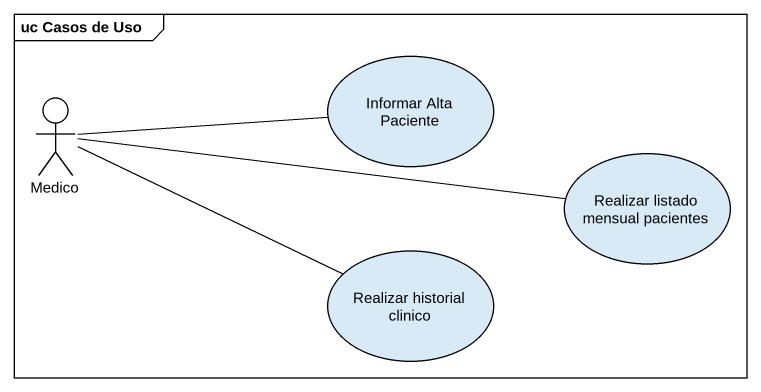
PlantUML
@startuml
mainframe uc Casos de Uso
usecase "Informar Alta Paciente" as Informar_Alta_Paciente
actor Medico
usecase "Realizar listado mensual pacientes" as Realizar_listado_mensual
usecase "Realizar historial clinico" as Realizar_historial_clinico
Medico -right- Informar_Alta_Paciente
Medico -right- Realizar_listado_mensual
Medico -right- Realizar_historial_clinico
@enduml
